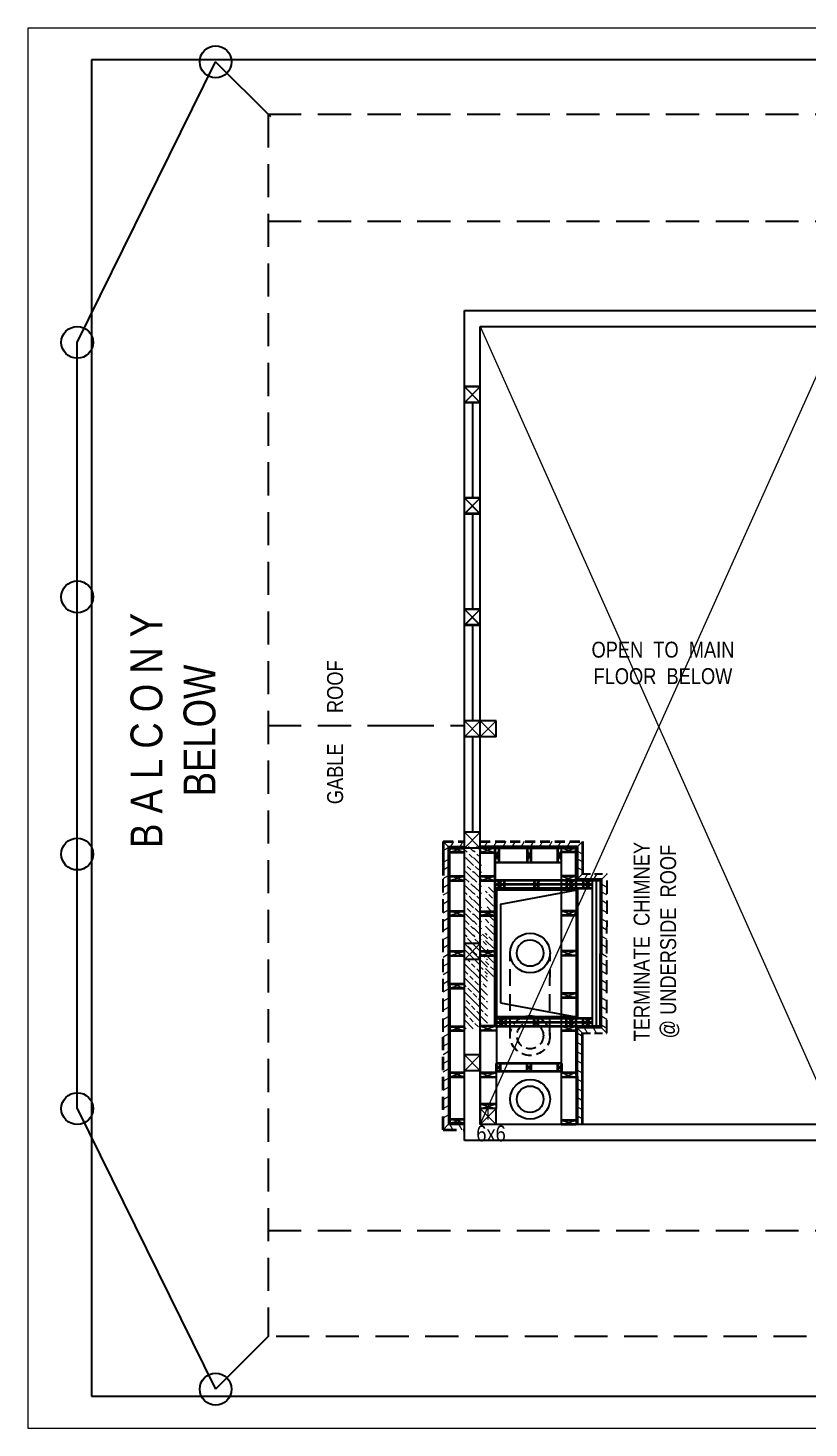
# Model space of a CAD drawing. Header units: inches. Extents: x 3662 to 8227, y 356 to 1283.
# Drawn here: x 3662 to 3957, y 356 to 884 of the extents above; entities that cross this region are included whole.
import ezdxf

# ---------------------------------------------------------------- set-up
doc = ezdxf.new("R2010")
doc.units = ezdxf.units.IN
doc.header["$MEASUREMENT"] = 0
doc.linetypes.add('HIDDEN', pattern=[0.375, 0.25, -0.125])
for name, color, linetype, lineweight in [('MASONRY', 14, 'Continuous', 30), ('NEW FRAMING', 6, 'Continuous', 30), ('NEW FRAMMING', 6, 'Continuous', 30), ('ROOF', 7, 'HIDDEN', 30), ('WALL FRAMING', 7, 'Continuous', 30), ('WALLS', 7, 'Continuous', 30), ('WINDOWS', 5, 'Continuous', 30)]:
    doc.layers.add(name, color=color, linetype=linetype, lineweight=lineweight)
for name, color, linetype in [('TEXT', 7, 'Continuous'), ('TEXT80', 15, 'Continuous'), ('TITLE BLOCK', 7, 'Continuous')]:
    doc.layers.add(name, color=color, linetype=linetype)
doc.styles.add('ARCHENT', font='technical.ttf', dxfattribs={"height": 6})

msp = doc.modelspace()

# ---------------------------------------------------------------- hatches: boundary and pattern name
at = {"layer": 'NEW FRAMING', "linetype": 'Continuous', "lineweight": 9, "ltscale": 25}
h = msp.add_hatch(dxfattribs=at)
h.set_pattern_fill('ANSI33', color=256, scale=15, angle=90, style=0)
h.set_pattern_definition([(135, (5093.421, -4396.288), (-2.6516504, -2.6516504), []), (135, (5093.421, -4393.636), (-2.6516504, -2.6516504), [1.875, -0.9375])])
h.paths.add_polyline_path([(3827.26, 541.73), (3830.26, 541.73), (3830.26, 575.73), (3827.26, 575.73)])
h = msp.add_hatch(dxfattribs=at)
h.set_pattern_fill('ANSI33', color=256, scale=15, angle=90, style=0)
h.set_pattern_definition([(135, (5096.421, -4396.288), (-2.6516504, -2.6516504), []), (135, (5096.421, -4393.636), (-2.6516504, -2.6516504), [1.875, -0.9375])])
h.paths.add_polyline_path([(3830.26, 541.73), (3833.26, 541.73), (3833.26, 575.73), (3830.26, 575.73)])
h = msp.add_hatch(dxfattribs=at)
h.set_pattern_fill('ANSI33', color=256, scale=15, angle=90, style=0)
h.set_pattern_definition([(135, (5100.912, -4411.5887), (-2.6516504, -2.6516504), []), (135, (5100.912, -4408.937), (-2.6516504, -2.6516504), [1.875, -0.9375])])
h.paths.add_polyline_path([(3834.76, 526.43), (3837.76, 526.43), (3837.76, 560.43), (3834.76, 560.43)])
h = msp.add_hatch(dxfattribs=at)
h.set_pattern_fill('ANSI33', color=256, scale=15, angle=90, style=0)
h.set_pattern_definition([(135, (5093.012, -4431.008), (-2.6516504, -2.6516504), []), (135, (5093.012, -4428.3563), (-2.6516504, -2.6516504), [1.875, -0.9375])])
h.paths.add_polyline_path([(3829.86, 507.01), (3832.86, 507.01), (3832.86, 541.01), (3829.86, 541.01)])
h.paths.add_polyline_path([(3826.86, 507.01), (3829.86, 507.01), (3829.86, 541.01), (3826.86, 541.01)])
h = msp.add_hatch(dxfattribs=at)
h.set_pattern_fill('ANSI33', color=256, scale=15, angle=90, style=0)
h.set_pattern_definition([(135, (5098.7116, -4429.2565), (-2.6516504, -2.6516504), []), (135, (5098.7116, -4426.605), (-2.6516504, -2.6516504), [1.875, -0.9375])])
h.paths.add_polyline_path([(3832.55, 508.76), (3835.55, 508.76), (3835.55, 542.76), (3832.55, 542.76)])

# ---------------------------------------------------------------- linework, layer by layer
at = {"layer": 'MASONRY', "color": 6, "linetype": 'HIDDEN', "lineweight": 40, "ltscale": 15}
for p, q in [((3818.86, 577.65), (3826.85, 577.66)), ((3832.86, 577.65), (3871.43, 577.66))]:
    msp.add_line(p, q, dxfattribs=at)
at = {"layer": 'MASONRY', "color": 6, "linetype": 'Continuous', "lineweight": 40, "ltscale": 15}
for p, q in [((3818.88, 577.65), (3818.88, 564.86)), ((3871.43, 577.69), (3871.4, 565.39)), ((3818.87, 571.41), (3818.88, 564.86)), ((3871.42, 471.04), (3871.42, 505.4))]:
    msp.add_line(p, q, dxfattribs=at)
at = {"layer": 'MASONRY', "color": 6, "linetype": 'Continuous', "lineweight": 9, "ltscale": 20}
for p, q in [((3818.89, 577.69), (3820.89, 575.69)), ((3818.89, 577.69), (3820.89, 575.69)), ((3822.78, 577.7), (3821.62, 575.7)), ((3826.32, 577.66), (3825.17, 575.66)), ((3835.53, 577.69), (3834.38, 575.69)), ((3839, 577.69), (3837.84, 575.69)), ((3842.46, 577.69), (3841.31, 575.69)), ((3845.93, 577.69), (3844.77, 575.69)), ((3849.39, 577.69), (3848.23, 575.69)), ((3852.85, 577.69), (3851.7, 575.69)), ((3856.32, 577.69), (3855.16, 575.69)), ((3859.78, 577.69), (3858.63, 575.69)), ((3863.25, 577.69), (3862.09, 575.69)), ((3866.71, 577.69), (3865.56, 575.69)), ((3871.43, 577.69), (3869.43, 575.69)), ((3818.83, 569.79), (3820.75, 570.9)), ((3818.9, 574.27), (3820.9, 575.42)), ((3871.35, 572.81), (3869.35, 573.97)), ((3871.35, 570.01), (3869.42, 571.13)), ((3818.83, 566.99), (3820.76, 568.1)), ((3871.37, 566.73), (3869.37, 567.89)), ((3871.4, 565.39), (3869.4, 563.39)), ((3873.27, 565.39), (3872.12, 563.39)), ((3876.74, 565.39), (3875.58, 563.39)), ((3880.64, 565.39), (3878.67, 563.39)), ((3818.8, 563.7), (3820.8, 564.85)), ((3818.83, 560.27), (3820.75, 561.39)), ((3880.6, 560.27), (3878.67, 561.39)), ((3818.8, 554.18), (3820.8, 555.34)), ((3818.81, 554.19), (3820.81, 555.35)), ((3818.83, 557.48), (3820.76, 558.59)), ((3880.61, 554.19), (3878.61, 555.35)), ((3880.6, 557.48), (3878.67, 558.59)), ((3818.8, 550.72), (3820.8, 551.88)), ((3880.63, 550.72), (3878.63, 551.87)), ((3818.78, 547.59), (3820.88, 548.8)), ((3818.8, 544.13), (3820.8, 545.29)), ((3880.63, 547.26), (3878.63, 548.41)), ((3880.63, 544.13), (3878.63, 545.29)), ((3818.79, 537.54), (3820.88, 538.75)), ((3818.8, 540.67), (3820.8, 541.82)), ((3880.64, 537.54), (3878.54, 538.75)), ((3880.63, 540.67), (3878.63, 541.82)), ((3818.8, 534.08), (3820.8, 535.24)), ((3880.62, 534.08), (3878.62, 535.24)), ((3818.79, 527.49), (3820.88, 528.7)), ((3818.8, 530.62), (3820.8, 531.77)), ((3880.63, 527.49), (3878.54, 528.7)), ((3880.62, 530.62), (3878.62, 531.77)), ((3818.79, 524.02), (3820.79, 525.18)), ((3880.63, 524.02), (3878.63, 525.18)), ((3818.78, 520.89), (3820.81, 522.06)), ((3818.81, 517.44), (3820.81, 518.6)), ((3880.61, 517.44), (3878.61, 518.6)), ((3880.64, 520.89), (3878.62, 522.06)), ((3818.81, 513.98), (3820.81, 515.14)), ((3880.61, 513.98), (3878.61, 515.13)), ((3818.8, 507.38), (3820.89, 508.59)), ((3818.81, 510.52), (3820.81, 511.67)), ((3871.42, 505.4), (3869.42, 507.4)), ((3873.26, 505.39), (3872.11, 507.4)), ((3876.72, 505.39), (3875.57, 507.39)), ((3880.6, 505.39), (3878.6, 507.43)), ((3880.61, 510.52), (3878.61, 511.67)), ((3880.61, 507.06), (3878.61, 508.21)), ((3818.81, 503.93), (3820.81, 505.09)), ((3818.81, 500.47), (3820.81, 501.62)), ((3871.42, 504.15), (3869.42, 505.3)), ((3871.42, 500.68), (3869.42, 501.84)), ((3818.8, 497.33), (3820.9, 498.54)), ((3871.42, 497.22), (3869.42, 498.37)), ((3818.79, 490.74), (3820.82, 491.91)), ((3818.8, 493.87), (3820.8, 495.03)), ((3871.42, 493.76), (3869.42, 494.91)), ((3871.42, 490.3), (3869.42, 491.45)), ((3818.82, 487.29), (3820.82, 488.45)), ((3871.42, 486.83), (3869.42, 487.99)), ((3818.82, 483.83), (3820.82, 484.98)), ((3818.82, 480.36), (3820.82, 481.52)), ((3871.42, 483.37), (3869.42, 484.52)), ((3871.42, 479.9), (3869.42, 481.06)), ((3818.81, 476.89), (3820.81, 478.05)), ((3871.42, 476.44), (3869.42, 477.59)), ((3818.85, 473.45), (3820.85, 474.61)), ((3818.89, 468.87), (3820.77, 470.9)), ((3821.32, 470.89), (3822.47, 468.89)), ((3824.78, 470.89), (3825.93, 468.89)), ((3871.42, 472.98), (3869.42, 474.13))]:
    msp.add_line(p, q, dxfattribs=at)
at = {"layer": 'MASONRY', "color": 6, "linetype": 'HIDDEN', "lineweight": 30, "ltscale": 12}
for p, q in [((3871.4, 565.39), (3880.63, 565.39)), ((3871.42, 505.4), (3880.6, 505.39))]:
    msp.add_line(p, q, dxfattribs=at)
at = {"layer": 'MASONRY', "color": 6, "linetype": 'HIDDEN', "lineweight": 30, "ltscale": 20}
for p, q in [((3880.6, 505.39), (3880.63, 565.39)), ((3818.82, 505.89), (3818.79, 564.89))]:
    msp.add_line(p, q, dxfattribs=at)
at = {"layer": 'MASONRY', "color": 6, "linetype": 'HIDDEN', "lineweight": 40, "ltscale": 20}
for p, q in [((3818.88, 468.9), (3818.85, 505.83)), ((3818.86, 468.9), (3826.86, 468.9))]:
    msp.add_line(p, q, dxfattribs=at)
at = {"layer": 'NEW FRAMING', "color": 7, "linetype": 'Continuous', "lineweight": 40, "ltscale": 25}
for p, q in [((3820.89, 575.69), (3820.97, 470.91)), ((3869.4, 575.69), (3869.41, 563.39))]:
    msp.add_line(p, q, dxfattribs=at)
at = {"layer": 'NEW FRAMING', "color": 7, "linetype": 'Continuous', "lineweight": 40, "ltscale": 15}
for p, q in [((3869.43, 575.69), (3832.86, 575.69)), ((3869, 559.85), (3838.37, 559.89)), ((3869.5, 559.39), (3838.35, 559.39)), ((3869.46, 511.39), (3838.89, 511.43))]:
    msp.add_line(p, q, dxfattribs=at)
at = {"layer": 'NEW FRAMING', "ltscale": 15}
for p, q in [((3821.5, 471.4), (3821.41, 575.12)), ((3838.89, 510.93), (3838.84, 476.89)), ((3875.85, 470.9), (3838.85, 470.9))]:
    msp.add_line(p, q, dxfattribs=at)
at = {"layer": 'NEW FRAMING', "linetype": 'Continuous', "lineweight": 40, "ltscale": 15}
for p, q in [((3821.41, 575.12), (3826.87, 575.12)), ((3821.41, 573.58), (3826.86, 573.58)), ((3832.85, 573.48), (3838.34, 573.49)), ((3868.91, 575.09), (3832.86, 575.13)), ((3838.35, 575.09), (3838.33, 554.38)), ((3839.82, 575.18), (3839.82, 569.66)), ((3850.46, 575.19), (3850.47, 569.63)), ((3851.96, 575.19), (3851.96, 569.63)), ((3861.96, 575.17), (3861.96, 569.67)), ((3868.91, 573.58), (3863.46, 573.58)), ((3868.91, 575.11), (3868.9, 559.89)), ((3863.44, 569.66), (3838.36, 569.72)), ((3821.38, 564.54), (3826.85, 564.54)), ((3821.38, 562.89), (3826.87, 562.9)), ((3832.86, 564.54), (3838.33, 564.54)), ((3832.86, 562.89), (3838.34, 562.9)), ((3878.17, 562.89), (3838.34, 562.9)), ((3838.37, 561.4), (3841.87, 561.4)), ((3841.87, 562.9), (3841.87, 559.89)), ((3853.19, 562.9), (3853.19, 559.89)), ((3854.69, 562.9), (3854.69, 559.89)), ((3868.9, 562.89), (3863.41, 562.9)), ((3868.9, 564.54), (3863.43, 564.54)), ((3865.41, 562.88), (3865.41, 561.39)), ((3865.41, 561.38), (3865.41, 559.89)), ((3871.66, 562.88), (3871.66, 561.39)), ((3871.66, 561.38), (3871.66, 559.89)), ((3821.27, 549.73), (3826.76, 549.74)), ((3821.29, 551.33), (3826.76, 551.34)), ((3832.86, 549.68), (3838.35, 549.69)), ((3832.87, 551.28), (3838.34, 551.29)), ((3868.99, 551.33), (3863.52, 551.34)), ((3869.01, 549.73), (3863.52, 549.74)), ((3821.35, 536.23), (3826.83, 536.24)), ((3821.35, 534.58), (3826.84, 534.59)), ((3832.83, 536.23), (3838.3, 536.24)), ((3832.83, 534.58), (3838.32, 534.59)), ((3868.92, 534.58), (3863.43, 534.59)), ((3868.92, 536.23), (3863.45, 536.24)), ((3821.38, 523.96), (3826.85, 523.96)), ((3821.38, 522.31), (3826.87, 522.32)), ((3868.91, 518.63), (3863.42, 518.64)), ((3868.91, 520.28), (3863.43, 520.28)), ((3821.39, 507.9), (3826.87, 507.9)), ((3838.88, 507.95), (3832.87, 507.96)), ((3875.1, 509.4), (3838.95, 509.43)), ((3878.1, 507.89), (3838.95, 507.93)), ((3838.96, 509.43), (3842.46, 509.43)), ((3842.46, 507.93), (3842.46, 510.93)), ((3853.18, 507.9), (3853.18, 510.92)), ((3854.68, 507.9), (3854.68, 510.92)), ((3868.89, 507.9), (3863.4, 507.9)), ((3865.4, 509.41), (3865.4, 510.91)), ((3865.4, 507.91), (3865.4, 509.4)), ((3868.94, 509.41), (3868.95, 510.9)), ((3868.94, 507.91), (3868.94, 509.4)), ((3871.6, 509.4), (3875.1, 509.39)), ((3871.61, 509.4), (3871.62, 510.9)), ((3871.61, 507.9), (3871.61, 509.4)), ((3821.37, 506.35), (3826.84, 506.36)), ((3838.88, 506.3), (3832.85, 506.31)), ((3868.89, 506.25), (3863.42, 506.25)), ((3838.86, 493.95), (3838.86, 490.94)), ((3863.43, 493.91), (3838.95, 493.93)), ((3840.36, 493.95), (3840.36, 490.94)), ((3850.39, 493.93), (3850.4, 490.92)), ((3851.89, 493.93), (3851.89, 490.92)), ((3861.93, 493.93), (3861.93, 490.92)), ((3863.43, 493.93), (3863.43, 490.92)), ((3826.85, 488.71), (3821.38, 488.72)), ((3826.85, 490.36), (3821.42, 490.36)), ((3838.86, 488.7), (3832.84, 488.71)), ((3838.89, 490.35), (3832.87, 490.36)), ((3863.43, 490.89), (3838.93, 490.92)), ((3868.84, 488.7), (3863.42, 488.71)), ((3868.88, 490.35), (3863.43, 490.36)), ((3838.87, 478.6), (3832.86, 478.6)), ((3821.49, 472.88), (3826.86, 472.88)), ((3821.5, 471.4), (3826.85, 471.41)), ((3868.84, 470.9), (3863.34, 470.91)), ((3869.04, 472.38), (3863.42, 472.38))]:
    msp.add_line(p, q, dxfattribs=at)
at = {"layer": 'NEW FRAMING', "color": 6, "linetype": 'Continuous', "lineweight": 40, "ltscale": 25}
msp.add_line((3838.37, 559.89), (3838.31, 507.95), dxfattribs=at)
at = {"layer": 'NEW FRAMING', "color": 6, "linetype": 'Continuous', "lineweight": 40, "ltscale": 15}
for p, q in [((3875.17, 561.39), (3838.96, 561.39)), ((3875.17, 559.89), (3838.96, 559.89)), ((3872.15, 561.39), (3875.17, 561.39)), ((3875.1, 510.9), (3838.96, 510.93))]:
    msp.add_line(p, q, dxfattribs=at)
at = {"layer": 'NEW FRAMING', "color": 6, "ltscale": 15}
for p, q in [((3875.1, 507.89), (3875.17, 562.89)), ((3876.6, 507.89), (3876.67, 562.89)), ((3878.1, 507.89), (3878.17, 562.89))]:
    msp.add_line(p, q, dxfattribs=at)
at = {"layer": 'NEW FRAMING', "color": 7, "ltscale": 15}
for p, q in [((3878.6, 507.43), (3878.67, 563.39)), ((3838.96, 559.39), (3838.89, 511.43))]:
    msp.add_line(p, q, dxfattribs=at)
at = {"layer": 'NEW FRAMMING', "color": 6, "linetype": 'Continuous', "ltscale": 25}
for p, q in [((3826.85, 471.41), (3826.85, 580.57)), ((3863.42, 470.91), (3863.44, 575.09))]:
    msp.add_line(p, q, dxfattribs=at)
at = {"layer": 'NEW FRAMMING', "linetype": 'Continuous', "lineweight": 9, "ltscale": 25}
for p, q in [((3826.85, 575.13), (3821.41, 573.58)), ((3826.86, 573.58), (3821.41, 575.12)), ((3838.34, 573.49), (3832.85, 575.13)), ((3838.34, 575.09), (3832.85, 573.48)), ((3863.46, 573.58), (3868.91, 575.11)), ((3863.47, 575.13), (3868.91, 573.58)), ((3826.87, 562.9), (3821.38, 564.54)), ((3826.86, 564.5), (3821.38, 562.89)), ((3838.34, 562.9), (3832.86, 564.54)), ((3838.34, 564.5), (3832.86, 562.89)), ((3863.41, 562.9), (3868.9, 564.54)), ((3863.41, 564.5), (3868.9, 562.89)), ((3826.76, 549.74), (3821.27, 551.38)), ((3826.76, 551.34), (3821.27, 549.73)), ((3838.35, 549.69), (3832.86, 551.33)), ((3838.34, 551.29), (3832.86, 549.68)), ((3863.52, 549.74), (3869.01, 551.38)), ((3863.52, 551.34), (3869.01, 549.73)), ((3826.84, 534.59), (3821.35, 536.23)), ((3826.84, 536.19), (3821.35, 534.58)), ((3838.32, 534.59), (3832.83, 536.23)), ((3838.32, 536.19), (3832.83, 534.58)), ((3863.43, 534.59), (3868.92, 536.23)), ((3863.43, 536.19), (3868.92, 534.58)), ((3826.87, 522.32), (3821.38, 523.96)), ((3826.87, 523.92), (3821.38, 522.31)), ((3863.42, 518.64), (3868.91, 520.28)), ((3863.42, 520.24), (3868.91, 518.63)), ((3826.87, 507.9), (3821.39, 506.25)), ((3826.88, 506.3), (3821.39, 507.9)), ((3832.85, 506.31), (3838.88, 507.95)), ((3832.86, 507.91), (3838.88, 506.3)), ((3863.4, 507.9), (3868.89, 506.25)), ((3863.4, 506.3), (3868.89, 507.9)), ((3826.87, 490.36), (3821.37, 488.88)), ((3826.87, 488.88), (3821.44, 490.36)), ((3832.84, 488.71), (3838.86, 490.35)), ((3832.84, 490.31), (3838.86, 488.7)), ((3863.42, 488.71), (3868.84, 490.35)), ((3863.43, 490.36), (3868.84, 488.7)), ((3832.85, 476.95), (3838.87, 478.6)), ((3832.85, 478.55), (3838.87, 476.95)), ((3826.86, 471.41), (3821.49, 472.88)), ((3826.87, 472.88), (3821.5, 471.4)), ((3863.41, 470.9), (3868.84, 472.38)), ((3863.41, 472.38), (3869.04, 470.9))]:
    msp.add_line(p, q, dxfattribs=at)
at = {"layer": 'NEW FRAMMING', "color": 6, "linetype": 'HIDDEN', "ltscale": 25}
for p, q in [((3844.11, 504.44), (3844.13, 535.58)), ((3859.12, 504.42), (3859.13, 535.58))]:
    msp.add_line(p, q, dxfattribs=at)
at = {"layer": 'ROOF', "color": 7, "ltscale": 50}
for p, q in [((3752.85, 851.9), (3752.85, 390.9)), ((3752.85, 621.4), (3802.85, 621.4)), ((3802.85, 621.4), (3826.85, 621.4))]:
    msp.add_line(p, q, dxfattribs=at)
at = {"layer": 'ROOF', "linetype": 'HIDDEN', "ltscale": 50}
for p, q in [((3752.85, 811.6), (4330.85, 811.6)), ((3752.85, 430.9), (4330.85, 430.9))]:
    msp.add_line(p, q, dxfattribs=at)
at = {"layer": 'TEXT', "color": 6, "linetype": 'Continuous', "lineweight": 30, "ltscale": 15}
for centre, radius in [((3851.63, 535.58), 7.5), ((3851.64, 535.58), 5), ((3851.63, 480.42), 7.5), ((3851.63, 480.42), 5)]:
    msp.add_circle(centre, radius, dxfattribs=at)
at = {"layer": 'TEXT', "color": 6, "linetype": 'HIDDEN', "lineweight": 30, "ltscale": 15}
for radius in [7.5, 5]:
    msp.add_circle((3851.62, 504.43), radius, dxfattribs=at)
at = {"layer": 'TITLE BLOCK', "color": 7, "linetype": 'Continuous', "lineweight": 0, "ltscale": 0.5}
for p, q in [((4478.28, 884.45), (3662.29, 884.45)), ((3662.29, 884.45), (3662.29, 356.45)), ((3662.29, 356.45), (4478.28, 356.45))]:
    msp.add_line(p, q, dxfattribs=at)
at = {"layer": 'TITLE BLOCK', "color": 7, "linetype": 'Continuous', "lineweight": 30, "ltscale": 0.5}
for p, q in [((3686.29, 872.45), (3686.29, 368.45)), ((4466.28, 872.45), (3686.29, 872.45)), ((3686.29, 368.45), (4466.28, 368.45))]:
    msp.add_line(p, q, dxfattribs=at)
at = {"layer": 'WALL FRAMING', "ltscale": 15}
for p, q in [((3680.85, 765.9), (3733.05, 871.7)), ((3753.85, 850.9), (3733.05, 871.7)), ((3826.85, 464.9), (3826.85, 777.9)), ((3826.85, 777.9), (4018, 777.9)), ((3832.85, 470.9), (3832.85, 771.9)), ((3832.85, 771.9), (4013, 771.9)), ((3832.85, 470.9), (3832.85, 771.9)), ((3680.85, 476.9), (3680.85, 765.9)), ((3832.85, 749.27), (3826.85, 749.27)), ((3832.85, 749.1), (3826.85, 749.1)), ((3832.85, 749.1), (3826.85, 749.1)), ((3832.85, 743.27), (3832.85, 749.27)), ((3832.85, 743.1), (3832.85, 749.1)), ((3832.85, 743.1), (3832.85, 749.1)), ((3832.85, 743.27), (3826.85, 743.27)), ((3832.85, 743.1), (3826.85, 743.1)), ((3832.85, 743.1), (3826.85, 743.1)), ((3832.85, 707.3), (3826.85, 707.3)), ((3832.85, 707.13), (3826.85, 707.13)), ((3832.85, 707.13), (3826.85, 707.13)), ((3832.85, 701.3), (3832.85, 707.3)), ((3832.85, 701.13), (3832.85, 707.13)), ((3832.85, 701.13), (3832.85, 707.13)), ((3832.85, 701.3), (3826.85, 701.3)), ((3832.85, 701.13), (3826.85, 701.13)), ((3832.85, 701.13), (3826.85, 701.13)), ((3832.85, 665.3), (3826.85, 665.3)), ((3832.85, 659.3), (3832.85, 665.3)), ((3832.85, 665.13), (3826.85, 665.13)), ((3832.85, 665.13), (3826.85, 665.13)), ((3832.85, 659.13), (3832.85, 665.13)), ((3832.85, 659.13), (3832.85, 665.13)), ((3832.85, 659.3), (3826.85, 659.3)), ((3832.85, 659.13), (3826.85, 659.13)), ((3832.85, 659.13), (3826.85, 659.13)), ((3832.85, 623.13), (3826.85, 623.13)), ((3838.85, 623.13), (3832.85, 623.13)), ((3832.85, 617.13), (3832.85, 623.13)), ((3838.85, 617.13), (3838.85, 623.13)), ((3832.85, 617.13), (3826.85, 617.13)), ((3838.85, 617.13), (3832.85, 617.13)), ((3832.85, 581.13), (3826.85, 581.13)), ((3832.85, 575.13), (3832.85, 581.13)), ((3832.85, 575.13), (3826.85, 575.13)), ((3832.85, 539.14), (3826.85, 539.14)), ((3832.85, 533.14), (3826.85, 533.14)), ((3832.85, 470.9), (3832.85, 506.9)), ((3832.85, 497.16), (3826.85, 497.16)), ((3832.85, 491.16), (3826.85, 491.16)), ((3680.85, 476.9), (3733.05, 371.1)), ((3838.85, 476.9), (3832.85, 476.9)), ((3967, 470.9), (3832.85, 470.9)), ((3868.84, 470.9), (3835.85, 470.9)), ((4135, 464.9), (3826.85, 464.9)), ((3752.85, 390.9), (3733.05, 371.1))]:
    msp.add_line(p, q, dxfattribs=at)
at = {"layer": 'WALL FRAMING', "linetype": 'HIDDEN', "ltscale": 50}
for p, q in [((3752.85, 851.9), (4330.85, 851.9)), ((4330.85, 390.9), (3752.85, 390.9))]:
    msp.add_line(p, q, dxfattribs=at)
at = {"layer": 'WALL FRAMING', "color": 7, "lineweight": 5, "ltscale": 25}
for p, q in [((3832.85, 771.9), (3967, 470.9)), ((3832.85, 470.9), (3968.06, 771.9)), ((3832.85, 470.9), (3968.06, 771.9))]:
    msp.add_line(p, q, dxfattribs=at)
at = {"layer": 'WALL FRAMING', "color": 6, "linetype": 'Continuous', "lineweight": 9, "ltscale": 25}
for p, q in [((3838.32, 575.15), (3839.82, 569.59)), ((3839.82, 575.15), (3838.33, 569.59)), ((3850.46, 575.19), (3851.96, 569.63)), ((3851.96, 575.19), (3850.47, 569.63)), ((3861.96, 575.17), (3863.44, 569.66)), ((3863.45, 575.16), (3861.97, 569.67)), ((3841.87, 561.4), (3838.36, 562.9)), ((3841.87, 562.9), (3838.36, 561.4)), ((3841.87, 559.9), (3838.37, 561.39)), ((3841.87, 561.39), (3838.37, 559.89)), ((3854.69, 562.9), (3853.19, 559.89)), ((3853.19, 562.9), (3854.69, 559.89)), ((3868.9, 561.39), (3865.4, 562.89)), ((3868.9, 562.89), (3865.4, 561.39)), ((3868.9, 559.89), (3865.4, 561.39)), ((3868.9, 561.39), (3865.4, 559.89)), ((3875.17, 561.39), (3871.65, 562.89)), ((3875.17, 562.89), (3871.65, 561.39)), ((3875.15, 559.89), (3871.65, 561.39)), ((3875.17, 561.39), (3871.65, 559.89)), ((3842.46, 509.43), (3838.95, 507.93)), ((3842.46, 507.93), (3838.95, 509.43)), ((3842.46, 510.93), (3838.96, 509.43)), ((3842.46, 509.43), (3838.96, 510.93)), ((3854.68, 507.9), (3853.18, 510.92)), ((3853.18, 507.9), (3854.68, 510.92)), ((3868.89, 509.4), (3865.39, 510.91)), ((3868.89, 510.9), (3865.39, 509.41)), ((3868.89, 509.4), (3865.39, 507.9)), ((3868.89, 507.9), (3865.39, 509.4)), ((3875.1, 509.39), (3871.6, 510.9)), ((3875.1, 510.89), (3871.6, 509.4)), ((3875.1, 507.89), (3871.6, 509.4)), ((3875.1, 509.39), (3871.6, 507.9)), ((3840.36, 493.95), (3838.86, 490.94)), ((3838.86, 493.95), (3840.36, 490.94)), ((3850.39, 493.93), (3851.89, 490.92)), ((3851.89, 493.93), (3850.4, 490.92)), ((3863.43, 493.93), (3861.93, 490.92)), ((3861.93, 493.93), (3863.43, 490.92))]:
    msp.add_line(p, q, dxfattribs=at)
at = {"layer": 'WALL FRAMING', "color": 9, "ltscale": 15}
msp.add_line((3832.85, 470.9), (3832.85, 476.9), dxfattribs=at)
at = {"layer": 'WALL FRAMING', "color": 7, "linetype": 'Continuous', "lineweight": 9, "ltscale": 150}
msp.add_line((3835.85, 472.79), (3835.85, 477.48), dxfattribs=at)
at = {"layer": 'WALL FRAMING', "linetype": 'Continuous', "ltscale": 15}
msp.add_line((3875.85, 470.9), (3832.85, 470.9), dxfattribs=at)
at = {"layer": 'WALL FRAMING', "ltscale": 15}
for centre in [(3733.05, 871.7), (3680.85, 765.9), (3680.85, 669.9), (3680.85, 572.9), (3680.85, 476.9), (3733.05, 371.1)]:
    msp.add_circle(centre, 6, dxfattribs=at)
at = {"layer": 'WALLS', "linetype": 'Continuous', "lineweight": 9, "ltscale": 15}
for p, q in [((3826.85, 749.27), (3832.85, 743.27)), ((3826.85, 743.27), (3832.85, 749.27)), ((3826.85, 749.1), (3832.85, 743.1)), ((3826.85, 743.1), (3832.85, 749.1)), ((3826.85, 749.1), (3832.85, 743.1)), ((3826.85, 743.1), (3832.85, 749.1)), ((3826.85, 707.3), (3832.85, 701.3)), ((3826.85, 701.3), (3832.85, 707.3)), ((3826.85, 707.13), (3832.85, 701.13)), ((3826.85, 701.13), (3832.85, 707.13)), ((3826.85, 707.13), (3832.85, 701.13)), ((3826.85, 701.13), (3832.85, 707.13)), ((3826.85, 665.3), (3832.85, 659.3)), ((3826.85, 659.3), (3832.85, 665.3)), ((3826.85, 665.13), (3832.85, 659.13)), ((3826.85, 659.13), (3832.85, 665.13)), ((3826.85, 665.13), (3832.85, 659.13)), ((3826.85, 659.13), (3832.85, 665.13)), ((3826.85, 623.13), (3832.85, 617.13)), ((3826.85, 617.13), (3832.85, 623.13)), ((3832.85, 623.13), (3838.85, 617.13)), ((3832.85, 617.13), (3838.85, 623.13)), ((3826.85, 581.13), (3832.85, 575.13)), ((3826.85, 575.13), (3832.85, 581.13)), ((3826.85, 539.14), (3832.85, 533.14)), ((3826.85, 533.14), (3832.85, 539.14)), ((3826.85, 497.16), (3832.85, 491.16)), ((3826.85, 491.16), (3832.85, 497.16))]:
    msp.add_line(p, q, dxfattribs=at)
at = {"layer": 'WALLS', "lineweight": 20, "ltscale": 15}
msp.add_line((3832.85, 470.9), (3832.86, 612.31), dxfattribs=at)
at = {"layer": 'WALLS', "ltscale": 15}
for p, q in [((3826.89, 575.69), (3820.89, 575.69)), ((3832.87, 575.12), (3826.87, 575.12)), ((3878.67, 563.39), (3869.41, 563.39)), ((3832.85, 506.9), (3832.85, 470.9)), ((3878.6, 507.43), (3869.43, 507.43)), ((3832.85, 476.9), (3832.85, 476.9)), ((3838.85, 470.9), (3838.85, 476.9)), ((3826.89, 470.91), (3820.89, 470.91)), ((3838.85, 470.9), (3832.85, 470.9))]:
    msp.add_line(p, q, dxfattribs=at)
at = {"layer": 'WALLS', "color": 6, "linetype": 'Continuous', "lineweight": 30, "ltscale": 25}
for p, q in [((3869, 559.85), (3868.96, 511.39)), ((3868.93, 507.9), (3869.04, 470.9))]:
    msp.add_line(p, q, dxfattribs=at)
at = {"layer": 'WALLS', "linetype": 'Continuous', "lineweight": 30, "ltscale": 25}
for p, q in [((3840.44, 554.03), (3869.39, 559.39)), ((3869.5, 559.39), (3869.54, 511.38)), ((3840.46, 554.02), (3840.46, 516.77)), ((3840.46, 516.77), (3869.46, 511.39)), ((3869.43, 507.43), (3869.54, 470.93))]:
    msp.add_line(p, q, dxfattribs=at)
at = {"layer": 'WALLS', "color": 7, "linetype": 'Continuous', "lineweight": 9, "ltscale": 15}
for p, q in [((3832.85, 476.9), (3838.85, 470.9)), ((3832.85, 470.9), (3838.85, 476.9))]:
    msp.add_line(p, q, dxfattribs=at)
at = {"layer": 'WINDOWS', "ltscale": 25}
for p, q in [((3829.85, 743.27), (3829.85, 707.13)), ((3829.85, 701.3), (3829.85, 665.3)), ((3829.85, 659.13), (3829.85, 623.13)), ((3829.85, 617.13), (3829.85, 581.13))]:
    msp.add_line(p, q, dxfattribs=at)

# ---------------------------------------------------------------- texts
at = {"layer": 'TEXT80', "width": 360.0625, "attachment_point": 5, "style": 'ARCHENT'}
for s, insert, char_height, rotation in [('{\\C7;B A L C O N Y\\PBELOW}', (3717.04, 619.54), 12, 90.0328), ('{\\C7;OPEN  TO  MAIN\\PFLOOR  BELOW}', (3901.72, 644.96), 6, 0.0328), ('{\\C7;GABLE      ROOF}', (3778.12, 618.84), 6, 90.0328), ('{\\C7;TERMINATE  CHIMNEY\\P@ UNDERSIDE  ROOF}', (3899.29, 539.88), 6, 90.0328)]:
    msp.add_mtext(s, dxfattribs=dict(at, insert=insert, char_height=char_height, rotation=rotation))
at = {"layer": 'TEXT80', "color": 9, "insert": (3836.9, 467.5), "char_height": 6, "width": 360.0625, "attachment_point": 5, "rotation": 0.0328, "style": 'ARCHENT'}
msp.add_mtext('{\\C7;6x6}', dxfattribs=at)

doc.saveas('drawing.dxf')
